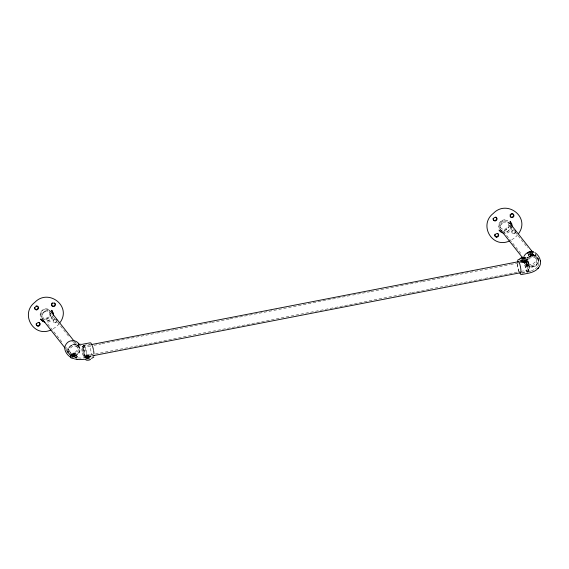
<?xml version="1.0" encoding="UTF-8"?>
<svg xmlns="http://www.w3.org/2000/svg" width="569" height="569" viewBox="0 0 569 569"><rect width="100%" height="100%" fill="white"/><g stroke="black" fill="none" stroke-linecap="round" stroke-linejoin="round"><path stroke-width="0.43" stroke-dasharray="2.85 2.13" d="M533.814 254.649L529.156 255.637A2.333 1.01 -30.7 0 1 528.793 255.161L529.974 253.824M511.36 226.405C510.685 229.812 507.427 232.465 503.956 232.465M512.086 227.429C511.453 230.566 508.615 233.07 505.443 233.368M52.647 316.051C51.715 319.152 48.65 321.457 45.406 321.457M53.372 317.061C52.504 319.906 49.844 322.075 46.886 322.367M77.37 356.13L77.398 357.14L76.161 358.186M525.948 259.571L525.407 262.871L526.922 266.299L524.07 262.558L523.324 260.09M538.025 265.993L539.042 262.864L538.601 259.62M537.385 266.939L537.726 266.434M77.206 356.464L76.666 357.147L77.071 356.692M59.176 323.789L56.786 326.343L52.448 329.295M517.726 234.798L515.336 237.351L510.998 240.303M537.051 267.338L535.393 268.838M76.31 358.079L76.673 357.467L76.296 353.712M76.751 357.048L75.328 357.78M533.992 269.727L531.14 270.958M72.768 357.851L72.37 353.968L74.795 353.498L75.585 357.88L74.795 353.498M72.37 353.968L72.761 354.466L74.176 354.48L75.186 353.996M86.737 359.622L86.346 355.739L88.771 355.269L89.553 359.651M86.346 355.739L86.737 356.237L89.162 355.767M529.974 255.652L532.399 255.182L532.79 255.68L530.372 256.15L529.817 254.101M521.979 260.111L522.136 261.662L524.561 261.192L524.952 261.69L522.527 262.16L521.396 261.306M74.888 355.931L76.367 354.466A2.333 1.01 -30.7 0 0 75.99 354.003C70.919 353.257 69.98 356.87 75.435 355.781M530.877 271.05L528.999 271.577M521.851 260.317L520.912 260.751A2.368 0.654 15.6 0 0 521.382 261.306M525.671 259.784C531.588 257.28 524.213 260.865 527.712 264.941M89.12 357.176L90.379 356.72A2.368 0.647 15.6 0 0 90.009 356.187L87.256 355.547L85.883 356.166L85.364 357.197L86.474 357.638L93.302 356.365M83.686 345.355L90.955 343.946M519.725 260.73L522.314 260.225M82.583 346.293L90.414 344.771M520.016 261.399L526.994 260.047M82.775 347.531L90.613 346.002M94.091 345.326L101.062 343.975M101.929 343.804L155.913 333.313M156.788 333.142L174.199 329.757M175.067 329.586L210.772 322.651M211.64 322.481L229.058 319.095M229.926 318.925L351.898 295.247M352.773 295.076L370.213 291.698M371.088 291.527L421.665 281.726M422.539 281.555L439.979 278.177M440.854 278.006L509.746 264.656M510.613 264.493L517.591 263.141M518.466 262.97L527.186 261.278M84.112 356.151A4.424 0.953 79 0 0 84.034 350.177A4.424 0.953 79 0 0 82.178 349.195A4.424 0.953 79 0 0 84.112 356.151L94.575 354.124M95.45 353.954L410.974 292.751M411.842 292.58L429.261 289.194M430.128 289.024L484.112 278.533M484.987 278.362L519.817 271.591M520.685 271.427L528.523 269.898A4.424 0.953 79 0 0 528.445 263.924A4.424 0.953 79 0 0 526.595 262.942A4.424 0.953 79 0 0 528.523 269.898M84.304 357.382A5.69 1.23 79 0 0 84.205 349.7A5.69 1.23 79 0 0 81.822 348.434A5.69 1.23 79 0 0 84.304 357.382L92.15 355.86M521.752 272.487L528.715 271.136A5.69 1.23 79 0 0 528.615 263.454A5.69 1.23 79 0 0 526.233 262.188A5.69 1.23 79 0 0 528.715 271.136M86.026 357.567L81.438 358.129L76.239 357.809M521.958 273.177L527.612 272.074M86.104 357.759L88.003 357.396M73.714 356.116L74.247 356.059M78.088 345.71L83.28 345.646A6.323 1.366 79 0 0 84.518 355.525A6.323 1.366 79 0 0 86.63 354.572A6.323 1.366 79 0 0 83.899 345.404M75.791 357.723L74.56 357.403M522.143 261.669C523.324 262.437 526.624 261.534 525.678 259.898M77.768 345.603L77.917 345.675M71.701 356.18L72.732 356.72M72.996 356.841L73.401 357.019L72.299 356.528M532.861 253.93L533.566 254.343M77.697 345.547L78.814 346.436M70.343 355.212L70.762 355.533M69.532 354.387L69.966 354.843M536.247 255.701L535.173 254.343A6.323 5.69 -38.2 0 1 533.26 263.589A6.323 5.69 -38.2 0 1 524.59 260.63M524.618 263.39L526.517 265.794M534.81 254.884L536.994 257.65M510.229 225.729L514.596 231.27M515.137 231.967L527.698 247.899M532.612 254.137L535.884 258.298M512.079 232.963L512.42 233.397M503.537 231.519L521.005 253.696M529.191 264.087L525.92 259.933L526.055 261.413M524.81 260.574L528.082 264.727M525.294 262.181L527.868 265.446M74.624 341.798L78.444 346.649M49.716 310.695L50.627 311.848M51.132 314.031L48.948 311.257A4.424 3.983 -38.2 0 1 48.692 316.698A4.424 3.983 -38.2 0 1 43.137 317.772M54.404 318.185L69.688 337.588M73.508 342.438L77.334 347.289M53.522 321.954L53.863 322.388M43.351 318.434L44.439 319.821M47.718 323.981L63.003 343.384M66.274 347.538L70.641 353.079M66.253 349.565L69.532 353.726M66.744 351.18L68.714 353.698A6.323 5.69 -38.2 0 1 69.475 346.67A6.323 5.69 -38.2 0 1 76.502 344.551M538.402 259.101L537.371 257.444A6.11 5.505 -38.2 0 1 537.598 257.771M518.672 271.491L517.107 262.914M528.651 253.781L528.793 255.161M532.477 252.579L532.79 255.68M532.086 252.074L532.399 255.182M531.382 252.28L531.78 256.164M530.678 252.06L530.991 255.168M529.974 252.266L530.372 256.15M528.644 253.724L528.871 255.936M524.632 258.582L524.952 261.69M523.622 259.066L523.935 262.174M522.214 259.051L522.527 262.16M520.877 260.467L521.026 261.939M90.272 355.49L90.421 356.962M88.771 355.269L89.162 359.153L87.754 359.139L87.363 355.255M88.145 356.251L88.544 360.134M86.737 356.237L87.135 360.12M85.236 356.023L85.514 358.74M74.176 354.48L74.567 358.363M73.387 353.477L73.778 357.36M72.761 354.466L73.159 358.349M71.267 354.245L71.552 357.048M527.783 271.762A6.11 1.323 79 0 1 525.486 267.65A6.11 1.323 79 0 1 524.888 260.36M525.578 259.948A6.11 1.323 79 0 1 527.733 265.588A6.323 1.366 79 0 1 527.961 271.769M527.861 271.662A6.11 1.323 79 0 0 527.733 265.588A6.323 1.366 79 0 0 525.614 259.791M527.804 271.989A6.323 1.366 79 0 1 525.5 267.907A6.323 1.366 79 0 1 524.767 260.417M537.805 258.12A6.11 5.505 -38.2 0 1 532.47 266.911A6.11 5.505 -38.2 0 1 527.335 259.03M528.352 257.593A6.11 5.505 -38.2 0 1 537.108 257.138M538.189 258.418A6.323 5.69 -38.2 0 1 538.452 259.201M538.601 260.012A6.323 5.69 -38.2 0 1 531.403 267.11A6.323 5.69 -38.2 0 1 527.122 259.03M528.765 256.925A6.323 5.69 -38.2 0 1 536.731 256.491M519.099 271.911A6.323 1.366 79 0 1 517.363 263.497M52.12 315.809A5.377 4.837 -38.2 0 1 45.115 320.76M49.667 311.328A5.377 4.837 -38.2 0 1 50.435 311.812M50.755 313.156A5.377 4.837 -38.2 0 1 43.756 319.031M40.449 315.155A5.377 4.837 -38.2 0 1 44.162 309.472A5.377 4.837 -38.2 0 1 50.221 311.435M56.672 320.852A1.899 1.707 -38.2 0 1 54.496 322.417A1.899 1.707 -38.2 0 1 53.109 320.439A1.899 1.707 -38.2 0 1 55.285 318.875M57.014 321.279A1.899 1.707 -38.2 0 1 54.837 322.851A1.899 1.707 -38.2 0 1 53.45 320.873A1.899 1.707 -38.2 0 1 55.627 319.309M51.004 314.486A5.69 5.121 -38.2 0 1 43.336 319.223M40.47 316.535A5.69 5.121 -38.2 0 1 43.024 309.714A5.69 5.121 -38.2 0 1 50.058 310.617M41.416 313.796A4.424 3.983 -38.2 0 1 41.807 312.644M45.797 309.998A4.424 3.983 -38.2 0 1 46.985 310.105M83.885 345.589A6.11 1.323 79 0 1 86.573 354.579A6.11 1.323 79 0 1 84.404 355.049A6.11 1.323 79 0 1 83.508 345.675M77.967 345.582A6.11 5.505 -38.2 0 1 78.977 352.723A6.11 5.505 -38.2 0 1 71.815 355.71M71.424 355.582A6.11 5.505 -38.2 0 1 69.703 354.523M69.418 354.238A6.11 5.505 -38.2 0 1 69.802 346.585A6.11 5.505 -38.2 0 1 77.64 345.34M78.664 345.931A6.323 5.69 -38.2 0 1 79.006 353.043A6.323 5.69 -38.2 0 1 72.007 355.974M71.21 355.717A6.323 5.69 -38.2 0 1 70.464 355.355M72.171 357.048A2.532 0.953 -5.8 0 1 75.713 356.585A2.532 0.953 -5.8 0 1 76.097 357.901M77.846 345.561A6.323 5.69 -38.2 0 1 74.71 352.581A6.323 5.69 -38.2 0 1 67.27 351.841M66.324 350.433A6.323 5.69 -38.2 0 1 66.04 349.622M71.808 341.699A6.323 5.69 -38.2 0 1 72.718 341.649M74.461 341.962A6.323 5.69 -38.2 0 1 75.257 342.303M92.591 355.803A6.323 1.366 79 0 1 90.336 345.682M86.58 358.619A2.532 0.953 -5.8 0 1 89.909 358.42M528.309 258.234A5.69 5.121 -38.2 0 1 537.485 258.404A5.69 5.121 -38.2 0 1 532.591 266.505A5.69 5.121 -38.2 0 1 527.548 259.485M509.561 225.495A5.69 5.121 -38.2 0 1 503.259 230.495M499.696 228.695A5.69 5.121 -38.2 0 1 500.407 221.647A5.69 5.121 -38.2 0 1 507.633 220.708M508.11 223.219A4.424 3.983 -38.2 0 1 506.289 228.525A4.424 3.983 -38.2 0 1 500.805 228.055M499.909 225.985A4.424 3.983 -38.2 0 1 500.357 223.645M501.061 222.614A4.424 3.983 -38.2 0 1 504.347 221.007M506.616 221.54A4.424 3.983 -38.2 0 1 507.498 222.266M510.485 224.997A5.377 4.837 -38.2 0 1 509.02 230.239A5.377 4.837 -38.2 0 1 503.672 231.768M500.528 226.035A5.377 4.837 -38.2 0 1 500.869 225.132M502.768 222.906A5.377 4.837 -38.2 0 1 503.622 222.401M509.312 225.089A5.377 4.837 -38.2 0 1 503.224 230.196M499.184 227.052A5.377 4.837 -38.2 0 1 501.41 221.17A5.377 4.837 -38.2 0 1 507.619 221.085M515.23 231.853A1.899 1.707 -38.2 0 1 513.238 233.432A1.899 1.707 -38.2 0 1 511.616 231.818A1.899 1.707 -38.2 0 1 513.266 229.904M515.599 231.732A1.899 1.707 -38.2 0 1 513.963 233.831A1.899 1.707 -38.2 0 1 511.965 232.437A1.899 1.707 -38.2 0 1 513.608 230.338M528.267 258.945L527.904 259.137L528.267 258.945M527.826 265.083L527.385 264.407L527.826 265.097M522.15 262.594A2.532 0.953 -5.8 0 0 526.055 261.52A2.532 0.953 -5.8 0 0 522.42 260.915A2.532 0.953 -5.8 0 0 522.15 262.594M529.995 256.591A2.532 0.953 -5.8 0 0 533.9 255.509A2.532 0.953 -5.8 0 0 530.265 254.905A2.532 0.953 -5.8 0 0 529.995 256.591M73.088 355.525A5.69 5.121 -38.2 0 0 79.119 347.808A5.69 5.121 -38.2 0 0 69.752 347.225A5.69 5.121 -38.2 0 0 73.088 355.525M73.387 354.345A4.424 3.983 -38.2 0 0 77.939 348.249A4.424 3.983 -38.2 0 0 70.634 347.965A4.424 3.983 -38.2 0 0 73.387 354.345M86.36 356.678A2.532 0.953 -5.8 0 0 90.265 355.597A2.532 0.953 -5.8 0 0 86.63 354.992A2.532 0.953 -5.8 0 0 86.36 356.678M72.384 354.9A2.532 0.953 -5.8 0 0 76.296 353.818A2.532 0.953 -5.8 0 0 72.661 353.221A2.532 0.953 -5.8 0 0 72.384 354.9M531.944 265.346A4.424 3.983 -38.2 0 0 536.496 259.251A4.424 3.983 -38.2 0 0 529.184 258.973A4.424 3.983 -38.2 0 0 531.944 265.346"/><path stroke-width="0.85" d="M53.628 315.774L53.308 313.042L51.537 310.29L52.426 311.414M512.178 226.782L511.865 224.051L510.087 221.291L511.46 224.442M527.712 252.842L527.755 253.312L527.74 252.593M91.502 358.42L93.828 357.112M519.945 258.44C519.426 260.616 519.355 258.539 517.47 260.317M60.179 322.374C71.836 306.065 48.408 288.12 34.759 302.395C19.794 313.811 33.614 337.965 50.854 330.006M518.736 233.382C530.393 217.073 506.958 199.129 493.309 213.403C478.344 224.812 492.171 248.973 509.411 241.007M524.149 255.986L525.429 254.201L527.79 252.437M538.324 268.113C542.79 263.276 539.825 255.73 534.839 252.536M520.535 274.571L521.026 274.642C526.78 273.383 533.871 273.092 538.132 268.333M537.911 268.596L538.559 267.843M526.866 258.184L527.619 257.622L527.114 257.857M522.755 257.295L521.737 257.778L522.136 258.276L524.554 257.807L524.163 257.309L522.755 257.295L522.911 258.845M91.289 344.601L519.141 261.569M93.899 355.525L520.877 272.658M84.809 359.281L79.34 359.615L74.596 358.954M91.41 343.413L90.272 342.787L81.95 344.359L78.067 344.174L78.956 344.586M532.008 251.299L529.583 251.768L529.974 252.266L532.399 251.797L509.703 223.005M76.957 359.409L77.313 359.452M504.12 233.375L501.182 232.337L499.034 230.068L500.507 231.483M44.923 322.274L42.625 321.336L40.484 319.06L41.957 320.475M43.45 321.179L42.398 320.745M70.976 357.46C66.523 354.772 62.355 348.555 66.395 343.754C69.439 339.409 76.723 339.586 79.148 344.48M71.203 358.15L70.57 356.358M500.243 229.392L522.626 257.8M51.153 312.004L74.077 341.101M42.234 319.074L65.165 348.178M51.857 310.688L52.91 313.441M540.5 261.221L540.429 260.709M524.163 257.309L524.319 258.859M532.89 251.363A2.532 0.953 -5.8 0 1 532.94 252.629A2.532 0.953 -5.8 0 1 529.632 253.091A2.532 0.953 -5.8 0 1 528.786 251.939M529.12 251.711A2.532 0.953 -5.8 0 1 530.102 251.363M531.297 251.192A2.532 0.953 -5.8 0 1 531.887 251.199M517.427 262.209A6.323 1.366 79 0 1 520.443 266.697A6.323 1.366 79 0 1 519.632 272.921M521.723 257.529A2.532 0.953 -5.8 0 1 525.664 257.8A2.532 0.953 -5.8 0 1 522.527 259.165A2.532 0.953 -5.8 0 1 521.275 257.721M42.341 318.604A5.377 4.837 -38.2 0 1 41.992 317.772M41.814 316.883A5.377 4.837 -38.2 0 1 41.807 315.959M41.978 315.027A5.377 4.837 -38.2 0 1 42.319 314.124M42.817 313.284A5.377 4.837 -38.2 0 1 45.989 311.044M46.935 310.859A5.377 4.837 -38.2 0 1 47.888 310.845M54.603 303.064A1.899 1.707 -38.2 0 1 54.219 305.773A1.899 1.707 -38.2 0 1 51.566 305.254M51.452 304.173A1.899 1.707 -38.2 0 1 51.665 303.633M52.028 303.17A1.899 1.707 -38.2 0 1 52.504 302.822M38.891 322.31A1.899 1.707 -38.2 0 1 39.624 324.501A1.899 1.707 -38.2 0 1 37.383 325.667A1.899 1.707 -38.2 0 1 36.181 323.725M36.132 305.916A1.899 1.707 -38.2 0 1 38.137 307.495A1.899 1.707 -38.2 0 1 36.11 309.444A1.899 1.707 -38.2 0 1 34.531 307.459M56.594 319.764A1.899 1.707 -38.2 0 1 56.907 320.205M73.956 358.449A2.532 0.953 -5.8 0 1 71.964 358.15M91.41 344.188A6.323 1.366 79 0 1 91.666 344.508M91.929 344.956A6.323 1.366 79 0 1 92.199 345.525M92.47 346.194A6.323 1.366 79 0 1 93.408 349.572M93.579 350.504A6.323 1.366 79 0 1 93.928 353.939M93.871 355.22A6.323 1.366 79 0 1 93.65 356.059M90.578 359.217A2.532 0.953 -5.8 0 1 88.536 360.156A2.532 0.953 -5.8 0 1 85.94 359.921M85.592 359.516A2.532 0.953 -5.8 0 1 85.635 359.281M502.05 230.964A5.377 4.837 -38.2 0 1 501.403 230.345M500.364 227.892A5.377 4.837 -38.2 0 1 500.357 226.96M501.367 224.293A5.377 4.837 -38.2 0 1 502.007 223.539M504.539 222.052A5.377 4.837 -38.2 0 1 505.492 221.867M508.217 222.337A5.377 4.837 -38.2 0 1 509.632 223.432M512.185 213.61A1.899 1.707 -38.2 0 1 513.202 216.369A1.899 1.707 -38.2 0 1 510.116 216.256M510.009 215.182A1.899 1.707 -38.2 0 1 510.215 214.641M511.062 213.83A1.899 1.707 -38.2 0 1 511.609 213.638M497.882 233.624A1.899 1.707 -38.2 0 1 497.249 236.491A1.899 1.707 -38.2 0 1 494.696 235.289M494.731 234.734A1.899 1.707 -38.2 0 1 494.938 234.193M495.791 217.045A1.899 1.707 -38.2 0 1 496.524 219.236A1.899 1.707 -38.2 0 1 494.283 220.409A1.899 1.707 -38.2 0 1 493.081 218.468M515.151 230.772A1.899 1.707 -38.2 0 1 515.457 231.206M36.444 309.877A1.899 1.707 -38.2 0 0 38.329 307.217A1.899 1.707 -38.2 0 0 35.186 307.189A1.899 1.707 -38.2 0 0 36.444 309.877M38.102 326.144A1.899 1.707 -38.2 0 0 39.979 323.484A1.899 1.707 -38.2 0 0 36.836 323.455A1.899 1.707 -38.2 0 0 38.102 326.144M53.372 306.591A1.899 1.707 -38.2 0 0 55.25 303.931A1.899 1.707 -38.2 0 0 52.106 303.903A1.899 1.707 -38.2 0 0 53.372 306.591M495.002 220.886A1.899 1.707 -38.2 0 0 496.879 218.226A1.899 1.707 -38.2 0 0 493.736 218.197A1.899 1.707 -38.2 0 0 495.002 220.886M496.652 237.152A1.899 1.707 -38.2 0 0 498.529 234.492A1.899 1.707 -38.2 0 0 495.386 234.464A1.899 1.707 -38.2 0 0 496.652 237.152M511.929 217.6A1.899 1.707 -38.2 0 0 513.807 214.94A1.899 1.707 -38.2 0 0 510.663 214.911A1.899 1.707 -38.2 0 0 511.929 217.6"/></g></svg>
